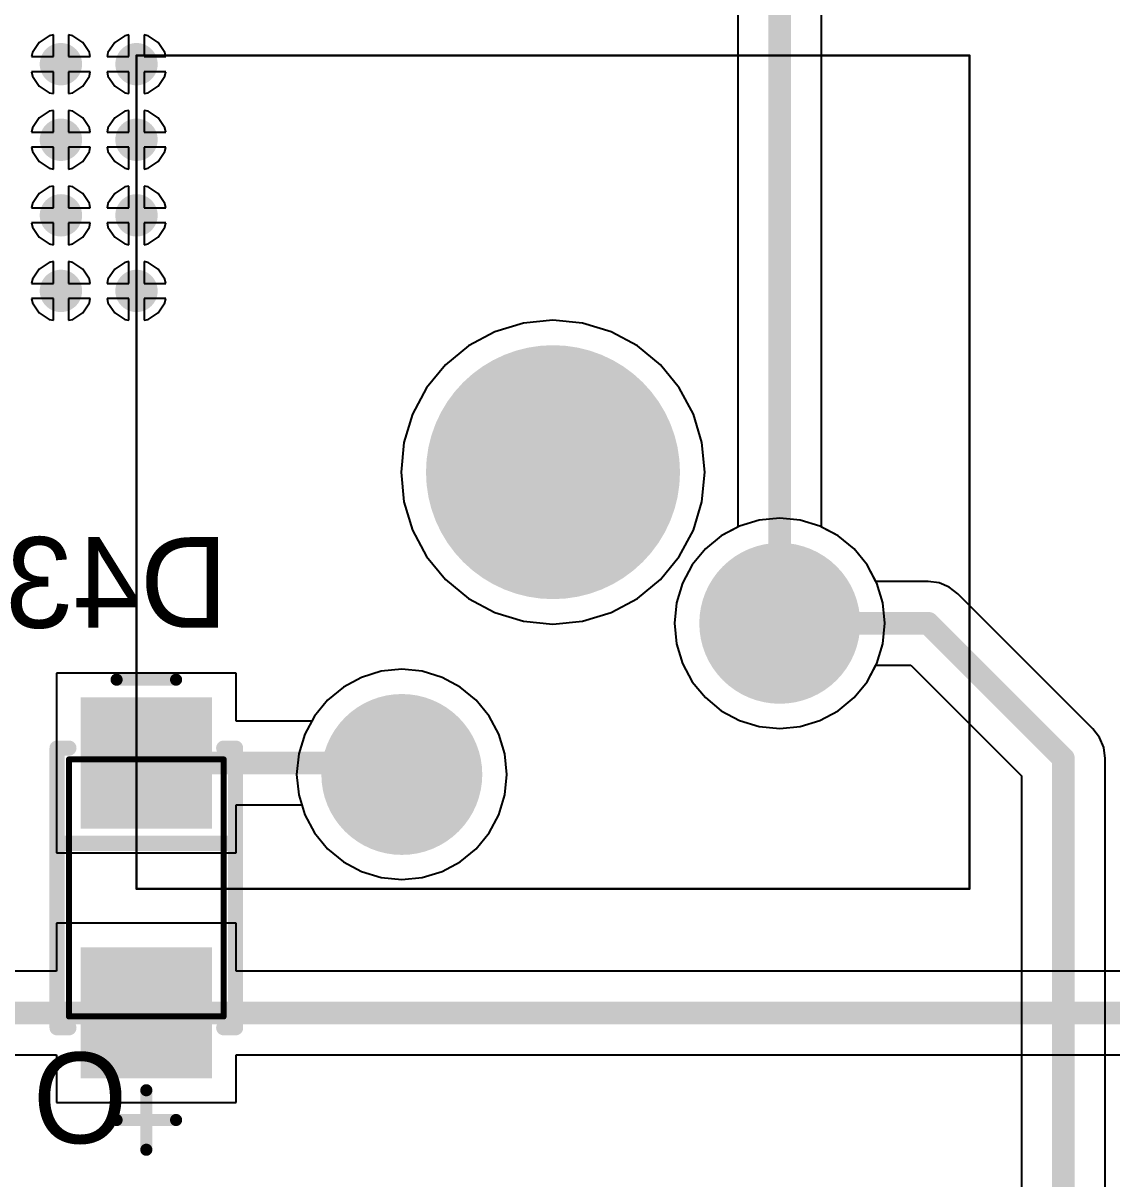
# Model space of a CAD drawing. Header units: millimetres. Extents: x 25 to 374, y 23 to 150.
# Drawn here: x 207.1 to 225.39, y 80.27 to 99.7 of the extents above; entities that cross this region are included whole.
import ezdxf

# ---------------------------------------------------------------- set-up
doc = ezdxf.new("R2010")
doc.units = ezdxf.units.MM
for name, color, linetype in [('BottomLayer', 5, 'Continuous'), ('BottomOverlay', 54, 'Continuous'), ('BottomPaste', 16, 'Continuous'), ('BottomSolder', 6, 'Continuous'), ('Mechanical1', 6, 'Continuous'), ('Mechanical13', 56, 'Continuous'), ('Mechanical15', 56, 'Continuous'), ('MultiLayer', 9, 'Continuous'), ('PadHoleLayer', 156, 'Continuous'), ('TopLayer', 1, 'Continuous'), ('TopOverlay', 2, 'Continuous'), ('TopSolder', 216, 'Continuous'), ('ViaHoleLayer', 16, 'Continuous')]:
    doc.layers.add(name, color=color, linetype=linetype)

# ---------------------------------------------------------------- blocks, each defined once
blk = doc.blocks.new('SMA_DO_214AC__S1_B_71')
at = {"layer": 'BottomLayer'}
for points in [[(-1.1, -1), (-1.1, 1), (-3.1, -1), (-3.1, 1)], [(3.1, -1), (3.1, 1), (1.1, -1), (1.1, 1)]]:
    blk.add_solid(points, dxfattribs=at)
at = {"layer": 'BottomOverlay', "const_width": 0.254}
for points in [[(-2.35, 1.3), (-2.35, 1.5)], [(2.35, 1.5), (-2.35, 1.5)], [(-0.75, -1.5), (-0.75, 1.5)], [(2.35, 1.3), (2.35, 1.5)], [(-2.35, -1.5), (-2.35, -1.3)], [(2.35, -1.5), (2.35, -1.3)], [(2.35, -1.5), (-2.35, -1.5)]]:
    blk.add_lwpolyline(points, dxfattribs=at)
at = {"layer": 'BottomOverlay', "const_width": 0.127}
for points in [[(-2.414, 1.5, 1), (-2.287, 1.5, 1)], [(-2.414, 1.5, 1), (-2.287, 1.5, 1)], [(-0.814, 1.5, 1), (-0.687, 1.5, 1)], [(2.287, 1.5, 1), (2.414, 1.5, 1)], [(2.287, 1.5, 1), (2.414, 1.5, 1)], [(-2.414, 1.3, 1), (-2.287, 1.3, 1)], [(2.287, 1.3, 1), (2.414, 1.3, 1)], [(-2.414, -1.3, 1), (-2.287, -1.3, 1)], [(2.287, -1.3, 1), (2.414, -1.3, 1)], [(-2.414, -1.5, 1), (-2.287, -1.5, 1)], [(-2.414, -1.5, 1), (-2.287, -1.5, 1)], [(-0.814, -1.5, 1), (-0.687, -1.5, 1)], [(2.287, -1.5, 1), (2.414, -1.5, 1)], [(2.287, -1.5, 1), (2.414, -1.5, 1)]]:
    blk.add_lwpolyline(points, format="xyb", close=True, dxfattribs=at)
at = {"layer": 'BottomPaste'}
for points in [[(-1.1, -1), (-1.1, 1), (-3.1, -1), (-3.1, 1)], [(3.1, -1), (3.1, 1), (1.1, -1), (1.1, 1)]]:
    blk.add_solid(points, dxfattribs=at)
at = {"layer": 'BottomSolder'}
for points in [[(-0.998, -1.102), (-0.998, 1.102), (-3.202, -1.102), (-3.202, 1.102)], [(3.202, -1.102), (3.202, 1.102), (0.998, -1.102), (0.998, 1.102)]]:
    blk.add_solid(points, dxfattribs=at)
at = {"layer": 'Mechanical13', "const_width": 0.1}
for points in [[(2.16, 1.3), (-2.16, 1.3)], [(-2.16, -1.3), (-2.16, 1.3)], [(2.16, -1.3), (2.16, 1.3)], [(2.16, -1.3), (-2.16, -1.3)]]:
    blk.add_lwpolyline(points, dxfattribs=at)
at = {"layer": 'Mechanical13', "const_width": 0.05}
for points in [[(-2.185, 1.3, 1), (-2.135, 1.3, 1)], [(-2.185, 1.3, 1), (-2.135, 1.3, 1)], [(2.135, 1.3, 1), (2.185, 1.3, 1)], [(2.135, 1.3, 1), (2.185, 1.3, 1)], [(-2.185, -1.3, 1), (-2.135, -1.3, 1)], [(-2.185, -1.3, 1), (-2.135, -1.3, 1)], [(2.135, -1.3, 1), (2.185, -1.3, 1)], [(2.135, -1.3, 1), (2.185, -1.3, 1)]]:
    blk.add_lwpolyline(points, format="xyb", close=True, dxfattribs=at)
at = {"layer": 'Mechanical15', "const_width": 0.203}
for points in [[(-3.5, -0.5), (-3.5, 0.5)], [(3.9, -0.5), (3.9, 0.5)], [(4.4, 0), (3.4, 0)]]:
    blk.add_lwpolyline(points, dxfattribs=at)
at = {"layer": 'Mechanical15', "const_width": 0.102}
for points in [[(-3.551, 0.5, 1), (-3.449, 0.5, 1)], [(3.849, 0.5, 1), (3.951, 0.5, 1)], [(3.349, 0, 1), (3.451, 0, 1)], [(4.349, 0, 1), (4.451, 0, 1)], [(-3.551, -0.5, 1), (-3.449, -0.5, 1)], [(3.849, -0.5, 1), (3.951, -0.5, 1)]]:
    blk.add_lwpolyline(points, format="xyb", close=True, dxfattribs=at)
blk = doc.blocks.new('MX_SW_3_163')
at = {"layer": 'BottomLayer'}
for points, const_width in [([(-1.016, 0, 1), (1.016, 0, 1)], 2.032), ([(3.185, -2.54, 1), (4.435, -2.54, 1)], 1.25), ([(-3.165, -5.08, 1), (-1.915, -5.08, 1)], 1.25)]:
    blk.add_lwpolyline(points, format="xyb", close=True, dxfattribs=dict(at, const_width=const_width))
at = {"layer": 'BottomSolder'}
for points, const_width in [([(-1.067, 0, 1), (1.067, 0, 1)], 2.134), ([(3.134, -2.54, 1), (4.486, -2.54, 1)], 1.352), ([(-3.216, -5.08, 1), (-1.864, -5.08, 1)], 1.352)]:
    blk.add_lwpolyline(points, format="xyb", close=True, dxfattribs=dict(at, const_width=const_width))
at = {"layer": 'Mechanical1', "const_width": 0.0381}
for points in [[(-7, -7), (-7, 7)], [(-7, 7), (7, 7)], [(7, -7), (7, 7)], [(-7, -7), (7, -7)]]:
    blk.add_lwpolyline(points, dxfattribs=at)
at = {"layer": 'Mechanical1', "const_width": 0.0191}
for points in [[(-7.01, 7, 1), (-6.99, 7, 1)], [(-7.01, 7, 1), (-6.99, 7, 1)], [(6.99, 7, 1), (7.01, 7, 1)], [(6.99, 7, 1), (7.01, 7, 1)], [(-7.01, -7, 1), (-6.99, -7, 1)], [(-7.01, -7, 1), (-6.99, -7, 1)], [(6.99, -7, 1), (7.01, -7, 1)], [(6.99, -7, 1), (7.01, -7, 1)]]:
    blk.add_lwpolyline(points, format="xyb", close=True, dxfattribs=at)
at = {"layer": 'MultiLayer'}
for points, const_width in [([(-1.016, 0, 1), (1.016, 0, 1)], 2.032), ([(3.185, -2.54, 1), (4.435, -2.54, 1)], 1.25), ([(-3.165, -5.08, 1), (-1.915, -5.08, 1)], 1.25)]:
    blk.add_lwpolyline(points, format="xyb", close=True, dxfattribs=dict(at, const_width=const_width))
at = {"layer": 'PadHoleLayer'}
for points, const_width in [([(-1.016, 0, 1), (1.016, 0, 1)], 2.032), ([(3.435, -2.54, 1), (4.185, -2.54, 1)], 0.75), ([(-2.915, -5.08, 1), (-2.165, -5.08, 1)], 0.75)]:
    blk.add_lwpolyline(points, format="xyb", close=True, dxfattribs=dict(at, const_width=const_width))
at = {"layer": 'TopLayer'}
for points, const_width in [([(-1.016, 0, 1), (1.016, 0, 1)], 2.032), ([(3.185, -2.54, 1), (4.435, -2.54, 1)], 1.25), ([(-3.165, -5.08, 1), (-1.915, -5.08, 1)], 1.25)]:
    blk.add_lwpolyline(points, format="xyb", close=True, dxfattribs=dict(at, const_width=const_width))
at = {"layer": 'TopSolder'}
for points, const_width in [([(-1.067, 0, 1), (1.067, 0, 1)], 2.134), ([(3.134, -2.54, 1), (4.486, -2.54, 1)], 1.352), ([(-3.216, -5.08, 1), (-1.864, -5.08, 1)], 1.352)]:
    blk.add_lwpolyline(points, format="xyb", close=True, dxfattribs=dict(at, const_width=const_width))

msp = doc.modelspace()

# ---------------------------------------------------------------- linework, layer by layer
at = {"layer": 'BottomLayer'}
for p, q in [((207.536, 99.485), (207.368, 99.373)), ((207.607, 99.499), (207.536, 99.485)), ((207.607, 99.134), (207.607, 99.499)), ((207.932, 99.485), (207.861, 99.499)), ((207.861, 99.499), (207.861, 99.134)), ((208.1, 99.373), (207.932, 99.485)), ((208.806, 99.485), (208.638, 99.373)), ((208.877, 99.499), (208.806, 99.485)), ((208.877, 99.134), (208.877, 99.499)), ((209.202, 99.485), (209.131, 99.499)), ((209.131, 99.499), (209.131, 99.134)), ((209.37, 99.373), (209.202, 99.485)), ((207.368, 99.373), (207.255, 99.205)), ((208.212, 99.205), (208.1, 99.373)), ((208.638, 99.373), (208.525, 99.205)), ((209.482, 99.205), (209.37, 99.373)), ((207.255, 99.205), (207.241, 99.134)), ((207.241, 99.134), (207.607, 99.134)), ((207.861, 99.134), (208.227, 99.134)), ((208.227, 99.134), (208.212, 99.205)), ((208.525, 99.205), (208.511, 99.134)), ((208.511, 99.134), (208.877, 99.134)), ((209.131, 99.134), (209.497, 99.134)), ((209.497, 99.134), (209.482, 99.205)), ((207.607, 98.88), (207.241, 98.88)), ((207.241, 98.88), (207.255, 98.808)), ((207.607, 98.514), (207.607, 98.88)), ((208.227, 98.88), (207.861, 98.88)), ((207.861, 98.88), (207.861, 98.514)), ((208.212, 98.808), (208.227, 98.88)), ((208.877, 98.88), (208.511, 98.88)), ((208.511, 98.88), (208.525, 98.808)), ((208.877, 98.514), (208.877, 98.88)), ((209.497, 98.88), (209.131, 98.88)), ((209.131, 98.88), (209.131, 98.514)), ((209.482, 98.808), (209.497, 98.88)), ((207.255, 98.808), (207.368, 98.64)), ((208.1, 98.64), (208.212, 98.808)), ((208.525, 98.808), (208.638, 98.64)), ((209.37, 98.64), (209.482, 98.808)), ((207.368, 98.64), (207.536, 98.528)), ((207.536, 98.528), (207.607, 98.514)), ((207.861, 98.514), (207.932, 98.528)), ((207.932, 98.528), (208.1, 98.64)), ((208.638, 98.64), (208.806, 98.528)), ((208.806, 98.528), (208.877, 98.514)), ((209.131, 98.514), (209.202, 98.528)), ((209.202, 98.528), (209.37, 98.64)), ((207.368, 98.103), (207.255, 97.935)), ((207.536, 98.215), (207.368, 98.103)), ((207.607, 98.229), (207.536, 98.215)), ((207.607, 97.864), (207.607, 98.229)), ((207.932, 98.215), (207.861, 98.229)), ((207.861, 98.229), (207.861, 97.864)), ((208.1, 98.103), (207.932, 98.215)), ((208.212, 97.935), (208.1, 98.103)), ((208.638, 98.103), (208.525, 97.935)), ((208.806, 98.215), (208.638, 98.103)), ((208.877, 98.229), (208.806, 98.215)), ((208.877, 97.864), (208.877, 98.229)), ((209.202, 98.215), (209.131, 98.229)), ((209.131, 98.229), (209.131, 97.864)), ((209.37, 98.103), (209.202, 98.215)), ((209.482, 97.935), (209.37, 98.103)), ((207.255, 97.935), (207.241, 97.864)), ((208.227, 97.864), (208.212, 97.935)), ((208.525, 97.935), (208.511, 97.864)), ((209.497, 97.864), (209.482, 97.935)), ((207.241, 97.864), (207.607, 97.864)), ((207.861, 97.864), (208.227, 97.864)), ((208.511, 97.864), (208.877, 97.864)), ((209.131, 97.864), (209.497, 97.864)), ((207.607, 97.61), (207.241, 97.61)), ((207.241, 97.61), (207.255, 97.538)), ((207.255, 97.538), (207.368, 97.37)), ((207.607, 97.244), (207.607, 97.61)), ((208.227, 97.61), (207.861, 97.61)), ((207.861, 97.61), (207.861, 97.244)), ((208.1, 97.37), (208.212, 97.538)), ((208.212, 97.538), (208.227, 97.61)), ((208.877, 97.61), (208.511, 97.61)), ((208.511, 97.61), (208.525, 97.538)), ((208.525, 97.538), (208.638, 97.37)), ((208.877, 97.244), (208.877, 97.61)), ((209.497, 97.61), (209.131, 97.61)), ((209.131, 97.61), (209.131, 97.244)), ((209.37, 97.37), (209.482, 97.538)), ((209.482, 97.538), (209.497, 97.61)), ((207.368, 97.37), (207.536, 97.258)), ((207.932, 97.258), (208.1, 97.37)), ((208.638, 97.37), (208.806, 97.258)), ((209.202, 97.258), (209.37, 97.37)), ((207.536, 97.258), (207.607, 97.244)), ((207.861, 97.244), (207.932, 97.258)), ((208.806, 97.258), (208.877, 97.244)), ((209.131, 97.244), (209.202, 97.258)), ((207.536, 96.945), (207.368, 96.833)), ((207.607, 96.959), (207.536, 96.945)), ((207.607, 96.594), (207.607, 96.959)), ((207.932, 96.945), (207.861, 96.959)), ((207.861, 96.959), (207.861, 96.594)), ((208.1, 96.833), (207.932, 96.945)), ((208.806, 96.945), (208.638, 96.833)), ((208.877, 96.959), (208.806, 96.945)), ((208.877, 96.594), (208.877, 96.959)), ((209.202, 96.945), (209.131, 96.959)), ((209.131, 96.959), (209.131, 96.594)), ((209.37, 96.833), (209.202, 96.945)), ((207.368, 96.833), (207.255, 96.665)), ((208.212, 96.665), (208.1, 96.833)), ((208.638, 96.833), (208.525, 96.665)), ((209.482, 96.665), (209.37, 96.833)), ((207.255, 96.665), (207.241, 96.594)), ((207.241, 96.594), (207.607, 96.594)), ((207.861, 96.594), (208.227, 96.594)), ((208.227, 96.594), (208.212, 96.665)), ((208.525, 96.665), (208.511, 96.594)), ((208.511, 96.594), (208.877, 96.594)), ((209.131, 96.594), (209.497, 96.594)), ((209.497, 96.594), (209.482, 96.665)), ((207.607, 96.34), (207.241, 96.34)), ((207.241, 96.34), (207.255, 96.268)), ((207.607, 95.974), (207.607, 96.34)), ((208.227, 96.34), (207.861, 96.34)), ((207.861, 96.34), (207.861, 95.974)), ((208.212, 96.268), (208.227, 96.34)), ((208.877, 96.34), (208.511, 96.34)), ((208.511, 96.34), (208.525, 96.268)), ((208.877, 95.974), (208.877, 96.34)), ((209.497, 96.34), (209.131, 96.34)), ((209.131, 96.34), (209.131, 95.974)), ((209.482, 96.268), (209.497, 96.34)), ((207.255, 96.268), (207.368, 96.1)), ((208.1, 96.1), (208.212, 96.268)), ((208.525, 96.268), (208.638, 96.1)), ((209.37, 96.1), (209.482, 96.268)), ((207.368, 96.1), (207.536, 95.988)), ((207.536, 95.988), (207.607, 95.974)), ((207.861, 95.974), (207.932, 95.988)), ((207.932, 95.988), (208.1, 96.1)), ((208.638, 96.1), (208.806, 95.988)), ((208.806, 95.988), (208.877, 95.974)), ((209.131, 95.974), (209.202, 95.988)), ((209.202, 95.988), (209.37, 96.1)), ((207.368, 95.563), (207.255, 95.395)), ((207.536, 95.675), (207.368, 95.563)), ((207.607, 95.689), (207.536, 95.675)), ((207.607, 95.324), (207.607, 95.689)), ((207.932, 95.675), (207.861, 95.689)), ((207.861, 95.689), (207.861, 95.324)), ((208.1, 95.563), (207.932, 95.675)), ((208.212, 95.395), (208.1, 95.563)), ((208.638, 95.563), (208.525, 95.395)), ((208.806, 95.675), (208.638, 95.563)), ((208.877, 95.689), (208.806, 95.675)), ((208.877, 95.324), (208.877, 95.689)), ((209.202, 95.675), (209.131, 95.689)), ((209.131, 95.689), (209.131, 95.324)), ((209.37, 95.563), (209.202, 95.675)), ((209.482, 95.395), (209.37, 95.563)), ((207.255, 95.395), (207.241, 95.324)), ((208.227, 95.324), (208.212, 95.395)), ((208.525, 95.395), (208.511, 95.324)), ((209.497, 95.324), (209.482, 95.395)), ((207.241, 95.324), (207.607, 95.324)), ((207.861, 95.324), (208.227, 95.324)), ((208.511, 95.324), (208.877, 95.324)), ((209.131, 95.324), (209.497, 95.324)), ((207.607, 95.07), (207.241, 95.07)), ((207.241, 95.07), (207.255, 94.998)), ((207.255, 94.998), (207.368, 94.83)), ((207.607, 94.704), (207.607, 95.07)), ((208.227, 95.07), (207.861, 95.07)), ((207.861, 95.07), (207.861, 94.704)), ((208.1, 94.83), (208.212, 94.998)), ((208.212, 94.998), (208.227, 95.07)), ((208.877, 95.07), (208.511, 95.07)), ((208.511, 95.07), (208.525, 94.998)), ((208.525, 94.998), (208.638, 94.83)), ((208.877, 94.704), (208.877, 95.07)), ((209.497, 95.07), (209.131, 95.07)), ((209.131, 95.07), (209.131, 94.704)), ((209.37, 94.83), (209.482, 94.998)), ((209.482, 94.998), (209.497, 95.07)), ((207.368, 94.83), (207.536, 94.718)), ((207.932, 94.718), (208.1, 94.83)), ((208.638, 94.83), (208.806, 94.718)), ((209.202, 94.718), (209.37, 94.83)), ((207.536, 94.718), (207.607, 94.704)), ((207.861, 94.704), (207.932, 94.718)), ((208.806, 94.718), (208.877, 94.704)), ((209.131, 94.704), (209.202, 94.718)), ((215.504, 94.654), (215.025, 94.509)), ((216.002, 94.703), (215.504, 94.654)), ((216.5, 94.654), (216.002, 94.703)), ((216.978, 94.509), (216.5, 94.654)), ((215.025, 94.509), (214.584, 94.273)), ((217.42, 94.273), (216.978, 94.509)), ((214.584, 94.273), (214.197, 93.956)), ((217.806, 93.956), (217.42, 94.273)), ((214.197, 93.956), (213.879, 93.569)), ((218.124, 93.569), (217.806, 93.956)), ((213.879, 93.569), (213.644, 93.128)), ((218.36, 93.128), (218.124, 93.569)), ((213.644, 93.128), (213.498, 92.649)), ((218.505, 92.649), (218.36, 93.128)), ((213.498, 92.649), (213.449, 92.151)), ((218.554, 92.151), (218.505, 92.649)), ((213.449, 92.151), (213.498, 91.653)), ((218.505, 91.653), (218.554, 92.151)), ((213.498, 91.653), (213.644, 91.174)), ((218.36, 91.174), (218.505, 91.653)), ((219.467, 91.344), (219.136, 91.243)), ((219.812, 91.378), (219.467, 91.344)), ((220.156, 91.344), (219.812, 91.378)), ((220.488, 91.243), (220.156, 91.344)), ((213.644, 91.174), (213.879, 90.733)), ((218.124, 90.733), (218.36, 91.174)), ((219.136, 91.243), (218.83, 91.08)), ((220.793, 91.08), (220.488, 91.243)), ((218.83, 91.08), (218.562, 90.86)), ((221.061, 90.86), (220.793, 91.08)), ((213.879, 90.733), (214.197, 90.346)), ((217.806, 90.346), (218.124, 90.733)), ((218.562, 90.86), (218.343, 90.593)), ((221.28, 90.593), (221.061, 90.86)), ((218.343, 90.593), (218.18, 90.287)), ((221.444, 90.287), (221.28, 90.593)), ((214.197, 90.346), (214.584, 90.029)), ((217.42, 90.029), (217.806, 90.346)), ((218.18, 90.287), (218.079, 89.956)), ((221.544, 89.956), (221.444, 90.287)), ((214.584, 90.029), (215.025, 89.793)), ((216.978, 89.793), (217.42, 90.029)), ((218.079, 89.956), (218.045, 89.611)), ((221.578, 89.611), (221.544, 89.956)), ((215.025, 89.793), (215.504, 89.648)), ((216.5, 89.648), (216.978, 89.793)), ((215.504, 89.648), (216.002, 89.599)), ((216.002, 89.599), (216.5, 89.648)), ((218.045, 89.611), (218.079, 89.267)), ((221.544, 89.267), (221.578, 89.611)), ((218.079, 89.267), (218.18, 88.935)), ((221.444, 88.935), (221.544, 89.267)), ((210.677, 88.772), (207.661, 88.772)), ((207.661, 88.772), (207.661, 85.756)), ((210.677, 87.968), (210.677, 88.772)), ((213.117, 88.804), (212.786, 88.703)), ((213.462, 88.838), (213.117, 88.804)), ((213.806, 88.804), (213.462, 88.838)), ((214.138, 88.703), (213.806, 88.804)), ((218.18, 88.935), (218.343, 88.63)), ((221.28, 88.63), (221.444, 88.935)), ((212.786, 88.703), (212.48, 88.54)), ((214.443, 88.54), (214.138, 88.703)), ((218.343, 88.63), (218.562, 88.362)), ((221.061, 88.362), (221.28, 88.63)), ((212.48, 88.54), (212.212, 88.32)), ((214.711, 88.32), (214.443, 88.54)), ((212.212, 88.32), (211.993, 88.053)), ((214.93, 88.053), (214.711, 88.32)), ((218.562, 88.362), (218.83, 88.142)), ((220.793, 88.142), (221.061, 88.362)), ((211.993, 88.053), (211.948, 87.968)), ((215.094, 87.747), (214.93, 88.053)), ((218.83, 88.142), (219.136, 87.979)), ((220.488, 87.979), (220.793, 88.142)), ((211.948, 87.968), (210.677, 87.968)), ((219.136, 87.979), (219.467, 87.879)), ((219.467, 87.879), (219.812, 87.845)), ((219.812, 87.845), (220.156, 87.879)), ((220.156, 87.879), (220.488, 87.979)), ((215.194, 87.416), (215.094, 87.747)), ((215.228, 87.071), (215.194, 87.416)), ((215.194, 86.727), (215.228, 87.071)), ((215.094, 86.395), (215.194, 86.727)), ((210.677, 85.756), (210.677, 86.559)), ((210.677, 86.559), (211.78, 86.559)), ((211.78, 86.559), (211.83, 86.395)), ((211.83, 86.395), (211.993, 86.09)), ((214.93, 86.09), (215.094, 86.395)), ((211.993, 86.09), (212.212, 85.822)), ((214.711, 85.822), (214.93, 86.09)), ((207.661, 85.756), (210.677, 85.756)), ((212.212, 85.822), (212.48, 85.602)), ((214.443, 85.602), (214.711, 85.822)), ((212.48, 85.602), (212.786, 85.439)), ((214.138, 85.439), (214.443, 85.602)), ((212.786, 85.439), (213.117, 85.339)), ((213.117, 85.339), (213.462, 85.305)), ((213.462, 85.305), (213.806, 85.339)), ((213.806, 85.339), (214.138, 85.439)), ((210.677, 84.572), (207.661, 84.572)), ((207.661, 84.572), (207.661, 83.768)), ((210.677, 83.768), (210.677, 84.572)), ((207.661, 83.768), (191.604, 83.768)), ((226.734, 83.768), (210.677, 83.768)), ((191.604, 82.359), (207.661, 82.359)), ((207.661, 82.359), (207.661, 81.556)), ((210.677, 81.556), (210.677, 82.359)), ((210.677, 82.359), (226.734, 82.359)), ((207.661, 81.556), (210.677, 81.556))]:
    msp.add_line(p, q, dxfattribs=at)
for points, const_width in [([(207.607, 99.007, 1), (207.861, 99.007, 1)], 0.254), ([(208.877, 99.007, 1), (209.131, 99.007, 1)], 0.254), ([(207.607, 97.737, 1), (207.861, 97.737, 1)], 0.254), ([(208.877, 97.737, 1), (209.131, 97.737, 1)], 0.254), ([(207.607, 96.467, 1), (207.861, 96.467, 1)], 0.254), ([(208.877, 96.467, 1), (209.131, 96.467, 1)], 0.254), ([(207.607, 95.197, 1), (207.861, 95.197, 1)], 0.254), ([(208.877, 95.197, 1), (209.131, 95.197, 1)], 0.254), ([(209.074, 87.264, 1), (209.264, 87.264, 1)], 0.191), ([(213.174, 87.264, 1), (213.364, 87.264, 1)], 0.191), ([(209.074, 83.064, 1), (209.264, 83.064, 1)], 0.191), ([(209.074, 83.064, 1), (209.264, 83.064, 1)], 0.191)]:
    msp.add_lwpolyline(points, format="xyb", close=True, dxfattribs=dict(at, const_width=const_width))
at = {"layer": 'BottomLayer', "const_width": 0.381}
for points in [[(209.169, 87.264), (213.269, 87.264)], [(190.096, 83.064), (209.169, 83.064)], [(209.169, 83.064), (228.242, 83.064)]]:
    msp.add_lwpolyline(points, dxfattribs=at)
at = {"layer": 'BottomSolder', "const_width": 0.356}
for points in [[(207.556, 99.007, 1), (207.912, 99.007, 1)], [(208.826, 99.007, 1), (209.182, 99.007, 1)], [(207.556, 97.737, 1), (207.912, 97.737, 1)], [(208.826, 97.737, 1), (209.182, 97.737, 1)], [(207.556, 96.467, 1), (207.912, 96.467, 1)], [(208.826, 96.467, 1), (209.182, 96.467, 1)], [(207.556, 95.197, 1), (207.912, 95.197, 1)], [(208.826, 95.197, 1), (209.182, 95.197, 1)]]:
    msp.add_lwpolyline(points, format="xyb", close=True, dxfattribs=at)
at = {"layer": 'Mechanical1', "const_width": 0.0127}
for points in [[(208.995, 99.155), (222.994, 99.155)], [(208.995, 85.156), (208.995, 99.155)], [(222.994, 85.156), (222.994, 99.155)], [(208.995, 85.156), (222.994, 85.156)]]:
    msp.add_lwpolyline(points, dxfattribs=at)
at = {"layer": 'Mechanical1', "const_width": 0.00635}
for points in [[(208.992, 99.155, 1), (208.998, 99.155, 1)], [(208.992, 99.155, 1), (208.998, 99.155, 1)], [(222.991, 99.155, 1), (222.997, 99.155, 1)], [(222.991, 99.155, 1), (222.997, 99.155, 1)], [(208.992, 85.156, 1), (208.998, 85.156, 1)], [(208.992, 85.156, 1), (208.998, 85.156, 1)], [(222.991, 85.156, 1), (222.997, 85.156, 1)], [(222.991, 85.156, 1), (222.997, 85.156, 1)]]:
    msp.add_lwpolyline(points, format="xyb", close=True, dxfattribs=at)
at = {"layer": 'MultiLayer', "const_width": 0.254}
for points in [[(207.607, 99.007, 1), (207.861, 99.007, 1)], [(208.877, 99.007, 1), (209.131, 99.007, 1)], [(207.607, 97.737, 1), (207.861, 97.737, 1)], [(208.877, 97.737, 1), (209.131, 97.737, 1)], [(207.607, 96.467, 1), (207.861, 96.467, 1)], [(208.877, 96.467, 1), (209.131, 96.467, 1)], [(207.607, 95.197, 1), (207.861, 95.197, 1)], [(208.877, 95.197, 1), (209.131, 95.197, 1)]]:
    msp.add_lwpolyline(points, format="xyb", close=True, dxfattribs=at)
at = {"layer": 'TopLayer'}
for p, q in [((220.516, 91.228), (220.516, 105.7)), ((219.107, 105.408), (219.107, 91.228)), ((207.536, 99.485), (207.368, 99.373)), ((207.607, 99.499), (207.536, 99.485)), ((207.607, 99.134), (207.607, 99.499)), ((207.932, 99.485), (207.861, 99.499)), ((207.861, 99.499), (207.861, 99.134)), ((208.1, 99.373), (207.932, 99.485)), ((208.806, 99.485), (208.638, 99.373)), ((208.877, 99.499), (208.806, 99.485)), ((208.877, 99.134), (208.877, 99.499)), ((209.202, 99.485), (209.131, 99.499)), ((209.131, 99.499), (209.131, 99.134)), ((209.37, 99.373), (209.202, 99.485)), ((207.368, 99.373), (207.255, 99.205)), ((208.212, 99.205), (208.1, 99.373)), ((208.638, 99.373), (208.525, 99.205)), ((209.482, 99.205), (209.37, 99.373)), ((207.255, 99.205), (207.241, 99.134)), ((207.241, 99.134), (207.607, 99.134)), ((207.861, 99.134), (208.227, 99.134)), ((208.227, 99.134), (208.212, 99.205)), ((208.525, 99.205), (208.511, 99.134)), ((208.511, 99.134), (208.877, 99.134)), ((209.131, 99.134), (209.497, 99.134)), ((209.497, 99.134), (209.482, 99.205)), ((207.607, 98.88), (207.241, 98.88)), ((207.241, 98.88), (207.255, 98.808)), ((207.607, 98.514), (207.607, 98.88)), ((208.227, 98.88), (207.861, 98.88)), ((207.861, 98.88), (207.861, 98.514)), ((208.212, 98.808), (208.227, 98.88)), ((208.877, 98.88), (208.511, 98.88)), ((208.511, 98.88), (208.525, 98.808)), ((208.877, 98.514), (208.877, 98.88)), ((209.497, 98.88), (209.131, 98.88)), ((209.131, 98.88), (209.131, 98.514)), ((209.482, 98.808), (209.497, 98.88)), ((207.255, 98.808), (207.368, 98.64)), ((208.1, 98.64), (208.212, 98.808)), ((208.525, 98.808), (208.638, 98.64)), ((209.37, 98.64), (209.482, 98.808)), ((207.368, 98.64), (207.536, 98.528)), ((207.536, 98.528), (207.607, 98.514)), ((207.861, 98.514), (207.932, 98.528)), ((207.932, 98.528), (208.1, 98.64)), ((208.638, 98.64), (208.806, 98.528)), ((208.806, 98.528), (208.877, 98.514)), ((209.131, 98.514), (209.202, 98.528)), ((209.202, 98.528), (209.37, 98.64)), ((207.368, 98.103), (207.255, 97.935)), ((207.536, 98.215), (207.368, 98.103)), ((207.607, 98.229), (207.536, 98.215)), ((207.607, 97.864), (207.607, 98.229)), ((207.932, 98.215), (207.861, 98.229)), ((207.861, 98.229), (207.861, 97.864)), ((208.1, 98.103), (207.932, 98.215)), ((208.212, 97.935), (208.1, 98.103)), ((208.638, 98.103), (208.525, 97.935)), ((208.806, 98.215), (208.638, 98.103)), ((208.877, 98.229), (208.806, 98.215)), ((208.877, 97.864), (208.877, 98.229)), ((209.202, 98.215), (209.131, 98.229)), ((209.131, 98.229), (209.131, 97.864)), ((209.37, 98.103), (209.202, 98.215)), ((209.482, 97.935), (209.37, 98.103)), ((207.255, 97.935), (207.241, 97.864)), ((208.227, 97.864), (208.212, 97.935)), ((208.525, 97.935), (208.511, 97.864)), ((209.497, 97.864), (209.482, 97.935)), ((207.241, 97.864), (207.607, 97.864)), ((207.861, 97.864), (208.227, 97.864)), ((208.511, 97.864), (208.877, 97.864)), ((209.131, 97.864), (209.497, 97.864)), ((207.607, 97.61), (207.241, 97.61)), ((207.241, 97.61), (207.255, 97.538)), ((207.255, 97.538), (207.368, 97.37)), ((207.607, 97.244), (207.607, 97.61)), ((208.227, 97.61), (207.861, 97.61)), ((207.861, 97.61), (207.861, 97.244)), ((208.1, 97.37), (208.212, 97.538)), ((208.212, 97.538), (208.227, 97.61)), ((208.877, 97.61), (208.511, 97.61)), ((208.511, 97.61), (208.525, 97.538)), ((208.525, 97.538), (208.638, 97.37)), ((208.877, 97.244), (208.877, 97.61)), ((209.497, 97.61), (209.131, 97.61)), ((209.131, 97.61), (209.131, 97.244)), ((209.37, 97.37), (209.482, 97.538)), ((209.482, 97.538), (209.497, 97.61)), ((207.368, 97.37), (207.536, 97.258)), ((207.932, 97.258), (208.1, 97.37)), ((208.638, 97.37), (208.806, 97.258)), ((209.202, 97.258), (209.37, 97.37)), ((207.536, 97.258), (207.607, 97.244)), ((207.861, 97.244), (207.932, 97.258)), ((208.806, 97.258), (208.877, 97.244)), ((209.131, 97.244), (209.202, 97.258)), ((207.536, 96.945), (207.368, 96.833)), ((207.607, 96.959), (207.536, 96.945)), ((207.607, 96.594), (207.607, 96.959)), ((207.932, 96.945), (207.861, 96.959)), ((207.861, 96.959), (207.861, 96.594)), ((208.1, 96.833), (207.932, 96.945)), ((208.806, 96.945), (208.638, 96.833)), ((208.877, 96.959), (208.806, 96.945)), ((208.877, 96.594), (208.877, 96.959)), ((209.202, 96.945), (209.131, 96.959)), ((209.131, 96.959), (209.131, 96.594)), ((209.37, 96.833), (209.202, 96.945)), ((207.368, 96.833), (207.255, 96.665)), ((208.212, 96.665), (208.1, 96.833)), ((208.638, 96.833), (208.525, 96.665)), ((209.482, 96.665), (209.37, 96.833)), ((207.255, 96.665), (207.241, 96.594)), ((207.241, 96.594), (207.607, 96.594)), ((207.861, 96.594), (208.227, 96.594)), ((208.227, 96.594), (208.212, 96.665)), ((208.525, 96.665), (208.511, 96.594)), ((208.511, 96.594), (208.877, 96.594)), ((209.131, 96.594), (209.497, 96.594)), ((209.497, 96.594), (209.482, 96.665)), ((207.607, 96.34), (207.241, 96.34)), ((207.241, 96.34), (207.255, 96.268)), ((207.607, 95.974), (207.607, 96.34)), ((208.227, 96.34), (207.861, 96.34)), ((207.861, 96.34), (207.861, 95.974)), ((208.212, 96.268), (208.227, 96.34)), ((208.877, 96.34), (208.511, 96.34)), ((208.511, 96.34), (208.525, 96.268)), ((208.877, 95.974), (208.877, 96.34)), ((209.497, 96.34), (209.131, 96.34)), ((209.131, 96.34), (209.131, 95.974)), ((209.482, 96.268), (209.497, 96.34)), ((207.255, 96.268), (207.368, 96.1)), ((208.1, 96.1), (208.212, 96.268)), ((208.525, 96.268), (208.638, 96.1)), ((209.37, 96.1), (209.482, 96.268)), ((207.368, 96.1), (207.536, 95.988)), ((207.536, 95.988), (207.607, 95.974)), ((207.861, 95.974), (207.932, 95.988)), ((207.932, 95.988), (208.1, 96.1)), ((208.638, 96.1), (208.806, 95.988)), ((208.806, 95.988), (208.877, 95.974)), ((209.131, 95.974), (209.202, 95.988)), ((209.202, 95.988), (209.37, 96.1)), ((207.368, 95.563), (207.255, 95.395)), ((207.536, 95.675), (207.368, 95.563)), ((207.607, 95.689), (207.536, 95.675)), ((207.607, 95.324), (207.607, 95.689)), ((207.932, 95.675), (207.861, 95.689)), ((207.861, 95.689), (207.861, 95.324)), ((208.1, 95.563), (207.932, 95.675)), ((208.212, 95.395), (208.1, 95.563)), ((208.638, 95.563), (208.525, 95.395)), ((208.806, 95.675), (208.638, 95.563)), ((208.877, 95.689), (208.806, 95.675)), ((208.877, 95.324), (208.877, 95.689)), ((209.202, 95.675), (209.131, 95.689)), ((209.131, 95.689), (209.131, 95.324)), ((209.37, 95.563), (209.202, 95.675)), ((209.482, 95.395), (209.37, 95.563)), ((207.255, 95.395), (207.241, 95.324)), ((208.227, 95.324), (208.212, 95.395)), ((208.525, 95.395), (208.511, 95.324)), ((209.497, 95.324), (209.482, 95.395)), ((207.241, 95.324), (207.607, 95.324)), ((207.861, 95.324), (208.227, 95.324)), ((208.511, 95.324), (208.877, 95.324)), ((209.131, 95.324), (209.497, 95.324)), ((207.607, 95.07), (207.241, 95.07)), ((207.241, 95.07), (207.255, 94.998)), ((207.255, 94.998), (207.368, 94.83)), ((207.607, 94.704), (207.607, 95.07)), ((208.227, 95.07), (207.861, 95.07)), ((207.861, 95.07), (207.861, 94.704)), ((208.1, 94.83), (208.212, 94.998)), ((208.212, 94.998), (208.227, 95.07)), ((208.877, 95.07), (208.511, 95.07)), ((208.511, 95.07), (208.525, 94.998)), ((208.525, 94.998), (208.638, 94.83)), ((208.877, 94.704), (208.877, 95.07)), ((209.497, 95.07), (209.131, 95.07)), ((209.131, 95.07), (209.131, 94.704)), ((209.37, 94.83), (209.482, 94.998)), ((209.482, 94.998), (209.497, 95.07)), ((207.368, 94.83), (207.536, 94.718)), ((207.932, 94.718), (208.1, 94.83)), ((208.638, 94.83), (208.806, 94.718)), ((209.202, 94.718), (209.37, 94.83)), ((207.536, 94.718), (207.607, 94.704)), ((207.861, 94.704), (207.932, 94.718)), ((208.806, 94.718), (208.877, 94.704)), ((209.131, 94.704), (209.202, 94.718)), ((215.504, 94.654), (215.025, 94.509)), ((216.002, 94.703), (215.504, 94.654)), ((216.5, 94.654), (216.002, 94.703)), ((216.978, 94.509), (216.5, 94.654)), ((215.025, 94.509), (214.584, 94.273)), ((217.42, 94.273), (216.978, 94.509)), ((214.584, 94.273), (214.197, 93.956)), ((217.806, 93.956), (217.42, 94.273)), ((214.197, 93.956), (213.879, 93.569)), ((218.124, 93.569), (217.806, 93.956)), ((213.879, 93.569), (213.644, 93.128)), ((218.36, 93.128), (218.124, 93.569)), ((213.644, 93.128), (213.498, 92.649)), ((218.505, 92.649), (218.36, 93.128)), ((213.498, 92.649), (213.449, 92.151)), ((218.554, 92.151), (218.505, 92.649)), ((213.449, 92.151), (213.498, 91.653)), ((218.505, 91.653), (218.554, 92.151)), ((213.498, 91.653), (213.644, 91.174)), ((218.36, 91.174), (218.505, 91.653)), ((213.644, 91.174), (213.879, 90.733)), ((218.124, 90.733), (218.36, 91.174)), ((219.107, 91.228), (218.83, 91.08)), ((220.793, 91.08), (220.516, 91.228)), ((218.83, 91.08), (218.562, 90.86)), ((221.061, 90.86), (220.793, 91.08)), ((213.879, 90.733), (214.197, 90.346)), ((217.806, 90.346), (218.124, 90.733)), ((218.562, 90.86), (218.343, 90.593)), ((221.28, 90.593), (221.061, 90.86)), ((218.343, 90.593), (218.18, 90.287)), ((221.428, 90.316), (221.28, 90.593)), ((214.197, 90.346), (214.584, 90.029)), ((217.42, 90.029), (217.806, 90.346)), ((222.306, 90.316), (221.428, 90.316)), ((222.488, 90.292), (222.306, 90.316)), ((218.18, 90.287), (218.079, 89.956)), ((222.658, 90.221), (222.488, 90.292)), ((222.804, 90.109), (222.658, 90.221)), ((214.584, 90.029), (215.025, 89.793)), ((216.978, 89.793), (217.42, 90.029)), ((218.079, 89.956), (218.045, 89.611)), ((225.075, 87.839), (222.804, 90.109)), ((215.025, 89.793), (215.504, 89.648)), ((216.5, 89.648), (216.978, 89.793)), ((215.504, 89.648), (216.002, 89.599)), ((216.002, 89.599), (216.5, 89.648)), ((218.045, 89.611), (218.079, 89.267)), ((218.079, 89.267), (218.18, 88.935)), ((213.117, 88.804), (212.786, 88.703)), ((213.462, 88.838), (213.117, 88.804)), ((213.806, 88.804), (213.462, 88.838)), ((214.138, 88.703), (213.806, 88.804)), ((218.18, 88.935), (218.343, 88.63)), ((221.28, 88.63), (221.428, 88.907)), ((221.428, 88.907), (222.014, 88.907)), ((222.014, 88.907), (223.872, 87.049)), ((212.786, 88.703), (212.48, 88.54)), ((214.443, 88.54), (214.138, 88.703)), ((218.343, 88.63), (218.562, 88.362)), ((221.061, 88.362), (221.28, 88.63)), ((212.48, 88.54), (212.212, 88.32)), ((214.711, 88.32), (214.443, 88.54)), ((212.212, 88.32), (211.993, 88.053)), ((214.93, 88.053), (214.711, 88.32)), ((218.562, 88.362), (218.83, 88.142)), ((220.793, 88.142), (221.061, 88.362)), ((211.993, 88.053), (211.83, 87.747)), ((215.094, 87.747), (214.93, 88.053)), ((218.83, 88.142), (219.136, 87.979)), ((220.488, 87.979), (220.793, 88.142)), ((219.136, 87.979), (219.467, 87.879)), ((219.467, 87.879), (219.812, 87.845)), ((219.812, 87.845), (220.156, 87.879)), ((220.156, 87.879), (220.488, 87.979)), ((225.187, 87.693), (225.075, 87.839)), ((211.83, 87.747), (211.729, 87.416)), ((215.194, 87.416), (215.094, 87.747)), ((225.257, 87.523), (225.187, 87.693)), ((211.729, 87.416), (211.695, 87.071)), ((215.228, 87.071), (215.194, 87.416)), ((225.281, 87.34), (225.257, 87.523)), ((225.281, 72.178), (225.281, 87.34)), ((211.695, 87.071), (211.729, 86.727)), ((215.194, 86.727), (215.228, 87.071)), ((223.872, 87.049), (223.872, 72.178)), ((211.729, 86.727), (211.83, 86.395)), ((215.094, 86.395), (215.194, 86.727)), ((211.83, 86.395), (211.993, 86.09)), ((214.93, 86.09), (215.094, 86.395)), ((211.993, 86.09), (212.212, 85.822)), ((214.711, 85.822), (214.93, 86.09)), ((212.212, 85.822), (212.48, 85.602)), ((214.443, 85.602), (214.711, 85.822)), ((212.48, 85.602), (212.786, 85.439)), ((214.138, 85.439), (214.443, 85.602)), ((212.786, 85.439), (213.117, 85.339)), ((213.117, 85.339), (213.462, 85.305)), ((213.462, 85.305), (213.806, 85.339)), ((213.806, 85.339), (214.138, 85.439))]:
    msp.add_line(p, q, dxfattribs=at)
at = {"layer": 'TopLayer', "const_width": 0.381}
for points in [[(219.812, 89.611), (219.812, 105.7)], [(219.812, 89.611), (222.306, 89.611)], [(222.306, 89.611), (224.577, 87.34)], [(224.577, 70.561), (224.577, 87.34)]]:
    msp.add_lwpolyline(points, dxfattribs=at)
at = {"layer": 'TopLayer'}
for points, const_width in [([(207.607, 99.007, 1), (207.861, 99.007, 1)], 0.254), ([(208.877, 99.007, 1), (209.131, 99.007, 1)], 0.254), ([(207.607, 97.737, 1), (207.861, 97.737, 1)], 0.254), ([(208.877, 97.737, 1), (209.131, 97.737, 1)], 0.254), ([(207.607, 96.467, 1), (207.861, 96.467, 1)], 0.254), ([(208.877, 96.467, 1), (209.131, 96.467, 1)], 0.254), ([(207.607, 95.197, 1), (207.861, 95.197, 1)], 0.254), ([(208.877, 95.197, 1), (209.131, 95.197, 1)], 0.254), ([(219.716, 89.611, 1), (219.907, 89.611, 1)], 0.191), ([(219.716, 89.611, 1), (219.907, 89.611, 1)], 0.191), ([(222.211, 89.611, 1), (222.401, 89.611, 1)], 0.191), ([(222.211, 89.611, 1), (222.401, 89.611, 1)], 0.191), ([(224.481, 87.34, 1), (224.672, 87.34, 1)], 0.191), ([(224.481, 87.34, 1), (224.672, 87.34, 1)], 0.191)]:
    msp.add_lwpolyline(points, format="xyb", close=True, dxfattribs=dict(at, const_width=const_width))
at = {"layer": 'TopSolder', "const_width": 0.356}
for points in [[(207.556, 99.007, 1), (207.912, 99.007, 1)], [(208.826, 99.007, 1), (209.182, 99.007, 1)], [(207.556, 97.737, 1), (207.912, 97.737, 1)], [(208.826, 97.737, 1), (209.182, 97.737, 1)], [(207.556, 96.467, 1), (207.912, 96.467, 1)], [(208.826, 96.467, 1), (209.182, 96.467, 1)], [(207.556, 95.197, 1), (207.912, 95.197, 1)], [(208.826, 95.197, 1), (209.182, 95.197, 1)]]:
    msp.add_lwpolyline(points, format="xyb", close=True, dxfattribs=at)
at = {"layer": 'ViaHoleLayer', "const_width": 0.127}
for points in [[(207.67, 99.007, 1), (207.797, 99.007, 1)], [(208.94, 99.007, 1), (209.067, 99.007, 1)], [(207.67, 97.737, 1), (207.797, 97.737, 1)], [(208.94, 97.737, 1), (209.067, 97.737, 1)], [(207.67, 96.467, 1), (207.797, 96.467, 1)], [(208.94, 96.467, 1), (209.067, 96.467, 1)], [(207.67, 95.197, 1), (207.797, 95.197, 1)], [(208.94, 95.197, 1), (209.067, 95.197, 1)]]:
    msp.add_lwpolyline(points, format="xyb", close=True, dxfattribs=at)

# ---------------------------------------------------------------- block references
msp.add_blockref('MX_SW_3_163', (216.002, 92.151))
at = {"rotation": 270}
msp.add_blockref('SMA_DO_214AC__S1_B_71', (209.169, 85.164), dxfattribs=at)

# ---------------------------------------------------------------- texts
at = {"layer": 'BottomOverlay', "text_generation_flag": 2}
msp.add_text('D43', height=1.524, dxfattribs=at).set_placement((210.541, 89.535))
at = {"layer": 'TopOverlay'}
msp.add_text('O', height=1.524, dxfattribs=at).set_placement((207.264, 80.874))

doc.saveas('drawing.dxf')
